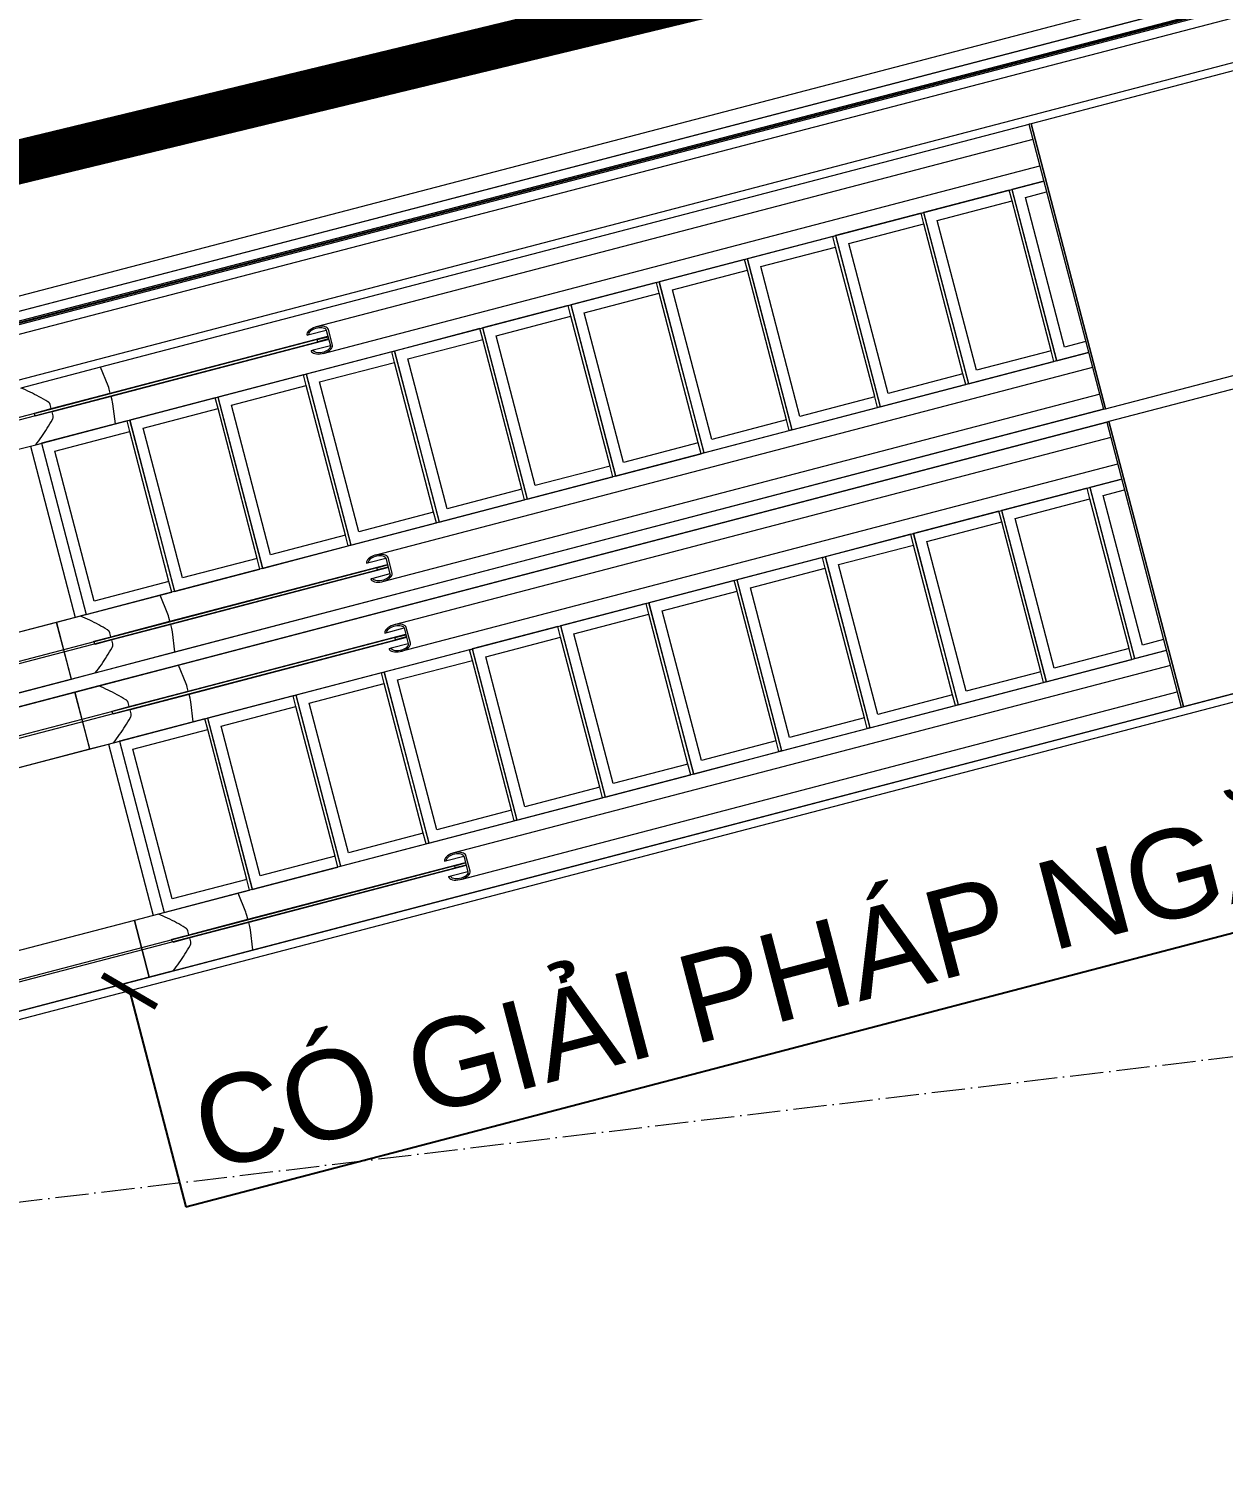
# Model space of a CAD drawing. Header units: millimetres. Extents: x -55734 to 116976, y -16290 to 119094.
# Drawn here: x 51268 to 56672, y 27282 to 33742 of the extents above; entities that cross this region are included whole.
import ezdxf
from ezdxf.xclip import XClip

# ---------------------------------------------------------------- set-up
doc = ezdxf.new("R2010")
doc.units = ezdxf.units.MM
doc.header["$XCLIPFRAME"] = 0
doc.linetypes.add('Grid Line', pattern=[4.2, 3, -0.6, 0, -0.6])
doc.linetypes.add('HIDDEN2', pattern=[4.7624999999999975, 3.174999999999999, -1.587499999999999])
doc.layers.add('CGXD', color=5, linetype='HIDDEN2')
for name, color, linetype, lineweight in [('CHU', 181, 'Continuous', 5), ('CUA', 31, 'Continuous', 9), ('NET THAY 2', 55, 'Continuous', 5), ('NET-THAY', 2, 'Continuous', 9), ('THIET-BI-1', 26, 'Continuous', 5), ('TRUC', 225, 'Continuous', 5)]:
    doc.layers.add(name, color=color, linetype=linetype, lineweight=lineweight)
doc.styles.add('Arial_3', font='arial_1.ttf', dxfattribs={"height": 400})
doc.styles.add('TA1', font='arial_1.ttf')
doc.dimstyles.new('D_200_KTx2', dxfattribs={"dimtxt": 400, "dimasz": 300, "dimexe": 300, "dimexo": 300, "dimgap": 160, "dimtad": 1, "dimdec": 0, "dimzin": 9, "dimtxsty": 'TA1', "dimblk": 'ARCHTICK', "dimcen": 1, "dimdle": 300, "dimclrd": 256, "dimclre": 256, "dimclrt": 7, "dimadec": 0, "dimazin": 0, "dimtfac": 1, "dimtdec": 0, "dimtix": 1, "dimtmove": 1, "dimatfit": 3, "dimldrblk": 'ARCHTICK', "dimfxl": 1, "dimtolj": 1, "dimtzin": 0, "dimlwd": -1, "dimlwe": -1, "dimarcsym": 0})

# ---------------------------------------------------------------- blocks, each defined once
blk = doc.blocks.new('escalator')
for p, q in [((3035.558290887158, -38.25937987436191), (2663.236503334483, -38.25937987436191)), ((3047.648392291623, -129.3358717060037), (3035.558291015215, -38.25938073004363)), ((7375.440677164006, -38.25937987437646), (3035.558292582864, -38.25937987436191)), ((7385.440677164122, -37.99999999970896), (7375.440677164122, -37.99999999970896)), ((7375.440677164122, -37.99999999970896), (7375.440677164006, -1369.999999999665)), ((8493.186639318941, -37.99999999965075), (7385.440677164122, -37.99999999969441)), ((7385.440677164122, -37.99999999969441), (7385.440677164122, -1369.999999999709)), ((7385.440677164006, -1369.99999999968), (7385.440677164122, -37.99999999970896)), ((7375.44067716389, -108.9952498731), (4025.707988854265, -108.9952498730709)), ((2693.524454334984, -165.7593798744492), (1254.300000000396, -165.7593798744347)), ((1254.300000000396, -175.7593798744492), (4015.018867791747, -175.7593798744492)), ((2693.524454334984, -170.7593798743619), (2693.524454334867, -163.2593798743619)), ((2693.524454334867, -163.2593798743619), (2772.941438332782, -163.2593798743619)), ((2693.524454334867, -178.2593798743619), (2693.524454334984, -170.7593798743619)), ((2772.941438332782, -178.2593798743619), (2693.524454334867, -178.2593798743619)), ((4015.018867791747, -165.7593798744347), (2697.003590046195, -165.7593798744347)), ((2772.941438332782, -163.2593798743619), (2772.941438332782, -144.5991970968898)), ((2772.941438332899, -163.2593798743619), (3048.643910886487, -163.2593798743619)), ((2772.941438332782, -196.6075386005832), (2772.941438332782, -178.2593798743619)), ((3048.643910886487, -178.2593798743619), (2772.941438332899, -178.2593798743619)), ((3048.393962048925, -136.9016797124641), (3047.648393229581, -129.3358787715697)), ((3048.64391097927, -144.5991946147406), (3048.393962386413, -136.9016848872852)), ((3048.64391097927, -163.2593798743619), (3048.64391097927, -144.5991970968898)), ((3048.64391097927, -196.6075361448165), (3048.64391097927, -178.2593798743619)), ((3048.643921202864, -163.2593798743619), (4065.640657617245, -163.2593798743619)), ((4065.640657619922, -178.2593798743619), (3048.643921202864, -178.2593798743619)), ((3975.775331651908, -133.9615784742491), (3985.77534320741, -133.9615784742491)), ((3985.77534320741, -133.9615784742491), (3975.775331652025, -133.9615784742491)), ((3985.77534320741, -133.9615784742491), (4065.640657612006, -133.9615784742491)), ((4015.018867791747, -175.7593798744492), (4015.018867791747, -165.7593798744347)), ((4015.018867791747, -165.7593798744492), (4065.640657617711, -165.7593798744492)), ((4065.640657619457, -175.7593798744638), (4015.018867791747, -175.7593798744492)), ((4065.640657612006, -133.9615784742491), (4065.643852534355, -207.549580138817)), ((4075.640646056621, -207.5571812744747), (4075.640646056621, -133.9615784742637)), ((3035.558291015215, -303.2593790186802), (3047.608384098741, -212.4842756520084)), ((3047.608384439605, -212.4842730845703), (3048.383917203057, -204.6144057259226)), ((3048.383917220752, -204.6144054548204), (3048.64391097927, -196.6075386005832)), ((3985.775389351416, -207.5192267844395), (3975.775389351416, -207.5192267844395)), ((3975.775389351416, -207.5192267844395), (3985.775389351416, -207.5192267844395)), ((4065.647947585792, -207.5192267844395), (3985.775389351416, -207.5192267844395)), ((4025.708127755905, -232.4855553855887), (7375.44067716389, -232.4855553855887)), ((2551.032667750842, -303.2593798743619), (2663.236503334483, -303.2593798743619)), ((2639.17035649973, -303.2593798743619), (2639.170356499613, -1103.759379874362)), ((2663.236503334483, -303.2593798743619), (3035.558290887158, -303.2593798743619)), ((3090.000000000466, -303.7593798743765), (2690.000000000466, -303.7593798743765)), ((2690.000000000466, -303.7593798743765), (2690.000000000466, -1103.759379874376)), ((3035.558292582864, -303.2593798743619), (7375.440677164006, -303.2593798743619)), ((3090.000000000466, -353.7593798743619), (3090.000000000466, -303.7593798743765)), ((3090.000000000466, -303.7593798743765), (3102.262198253069, -303.7593798743765)), ((3502.393049421604, -303.7593798743765), (3102.393049421604, -303.7593798743619)), ((3102.393049421604, -303.7593798743619), (3102.393049421604, -1103.759379874362)), ((3103.799280867563, -1103.759379874362), (3103.799280867563, -303.7593798743619)), ((3502.393049421604, -353.7593798743765), (3502.393049421604, -303.7593798743765)), ((3502.393049421604, -303.7593798743765), (3514.655247674324, -303.7593798743765)), ((3914.786098842858, -303.7593798743765), (3514.786098842858, -303.7593798743765)), ((3514.786098842858, -303.7593798743765), (3514.786098842858, -1103.759379874376)), ((3516.192330288817, -1103.759379874362), (3516.192330288817, -303.7593798743619)), ((3914.786098842858, -353.7593798743765), (3914.786098842858, -303.7593798743765)), ((3914.786098842858, -303.7593798743765), (3927.048297095578, -303.7593798743765)), ((4327.179148264113, -303.7593798743765), (3927.179148264113, -303.7593798743619)), ((3927.179148264113, -303.7593798743619), (3927.179148263996, -1103.759379874362)), ((3928.585379710072, -1103.759379874362), (3928.585379710072, -303.7593798743619)), ((4327.179148264113, -353.7593798743765), (4327.179148264113, -303.7593798743765)), ((4327.179148264113, -303.7593798743765), (4339.441346516716, -303.7593798743765)), ((4739.572197685251, -303.7593798743765), (4339.572197685251, -303.7593798743765)), ((4339.572197685251, -303.7593798743765), (4339.572197685251, -1103.759379874376)), ((4340.97842913121, -1103.759379874376), (4340.97842913121, -303.7593798743619)), ((4739.572197685251, -353.7593798743765), (4739.572197685251, -303.7593798743765)), ((4739.572197685251, -303.7593798743765), (4751.834395937971, -303.7593798743765)), ((5151.965247106506, -303.7593798743765), (4751.965247106506, -303.7593798743765)), ((4751.965247106506, -303.7593798743765), (4751.965247106506, -1103.759379874376)), ((4753.371478552464, -1103.759379874362), (4753.371478552464, -303.7593798743619)), ((5151.965247106506, -353.7593798743765), (5151.965247106506, -303.7593798743765)), ((5151.965247106506, -303.7593798743765), (5164.227445359109, -303.7593798743765)), ((5564.35829652776, -303.7593798743765), (5164.35829652776, -303.7593798743765)), ((5164.35829652776, -303.7593798743765), (5164.358296527644, -1103.759379874376)), ((5165.764527973719, -1103.759379874362), (5165.764527973719, -303.7593798743619)), ((5564.35829652776, -353.7593798743765), (5564.35829652776, -303.7593798743765)), ((5564.35829652776, -303.7593798743765), (5576.620494780364, -303.7593798743765)), ((5976.751345948898, -303.7593798743765), (5576.751345948898, -303.7593798743765)), ((5576.751345948898, -303.7593798743765), (5576.751345948898, -1103.759379874376)), ((5578.157577394857, -1103.759379874376), (5578.157577394973, -303.7593798743765)), ((5976.751345948898, -353.7593798743765), (5976.751345948898, -303.7593798743765)), ((5976.751345948898, -303.7593798743765), (5989.013544201618, -303.7593798743765)), ((6389.144395370153, -303.7593798743765), (5989.144395370153, -303.7593798743765)), ((5989.144395370153, -303.7593798743765), (5989.144395370153, -1103.759379874376)), ((5990.550626816112, -1103.759379874376), (5990.550626816112, -303.7593798743765)), ((6389.144395370153, -353.7593798743765), (6389.144395370153, -303.7593798743765)), ((6389.144395370153, -303.7593798743765), (6401.406593622873, -303.7593798743765)), ((6801.537444791291, -303.7593798743765), (6401.537444791407, -303.7593798743765)), ((6401.537444791407, -303.7593798743765), (6401.537444791291, -1103.759379874376)), ((6402.943676237366, -1103.759379874376), (6402.943676237366, -303.7593798743765)), ((6801.537444791407, -353.7593798743765), (6801.537444791291, -303.7593798743765)), ((6801.537444791291, -303.7593798743765), (6813.799643044011, -303.7593798743765)), ((7213.930494212545, -303.7593798743765), (6813.930494212545, -303.7593798743765)), ((6813.930494212545, -303.7593798743765), (6813.930494212545, -1103.759379874376)), ((6815.336725658504, -1103.759379874376), (6815.336725658621, -303.7593798743765)), ((7213.930494212545, -353.7593798743765), (7213.930494212545, -303.7593798743765)), ((7213.930494212545, -303.7593798743765), (7226.192692465265, -303.7593798743765)), ((7375.440677164006, -303.7593798743765), (7226.3235436338, -303.7593798743765)), ((7226.3235436338, -303.7593798743765), (7226.3235436338, -1103.759379874376)), ((7227.729775079759, -1103.759379874376), (7227.729775079759, -303.7593798743765)), ((2740.118558112648, -1053.759379874376), (2740.118558112648, -353.7593798743765)), ((2740.118558112648, -353.7593798743765), (3090.000000000466, -353.7593798743619)), ((3090.000000000466, -1053.759379874362), (3090.000000000466, -353.7593798743619)), ((3152.511607533786, -1053.759379874376), (3152.511607533903, -353.7593798743765)), ((3152.511607533903, -353.7593798743765), (3502.393049421604, -353.7593798743765)), ((3502.393049421604, -1053.759379874362), (3502.393049421604, -353.7593798743765)), ((3564.904656955041, -1053.759379874376), (3564.904656955041, -353.7593798743619)), ((3564.904656955041, -353.7593798743619), (3914.786098842858, -353.7593798743765)), ((3914.786098842858, -1053.759379874376), (3914.786098842858, -353.7593798743619)), ((3977.297706376296, -1053.759379874376), (3977.297706376296, -353.7593798743619)), ((3977.297706376296, -353.7593798743619), (4327.179148264113, -353.7593798743765)), ((4327.179148263996, -1053.759379874362), (4327.179148264113, -353.7593798743765)), ((4389.690755797434, -1053.759379874376), (4389.690755797434, -353.7593798743765)), ((4389.690755797434, -353.7593798743765), (4739.572197685251, -353.7593798743765)), ((4739.572197685251, -1053.759379874362), (4739.572197685251, -353.7593798743765)), ((4802.083805218688, -1053.759379874376), (4802.083805218688, -353.7593798743765)), ((4802.083805218688, -353.7593798743765), (5151.965247106506, -353.7593798743765)), ((5151.965247106506, -1053.759379874376), (5151.965247106506, -353.7593798743765)), ((5214.476854639943, -1053.759379874376), (5214.476854639943, -353.7593798743765)), ((5214.476854639943, -353.7593798743765), (5564.35829652776, -353.7593798743765)), ((5564.35829652776, -1053.759379874376), (5564.35829652776, -353.7593798743619)), ((5626.869904061081, -1053.759379874376), (5626.869904061081, -353.7593798743765)), ((5626.869904061081, -353.7593798743765), (5976.751345948898, -353.7593798743765)), ((5976.751345948898, -1053.759379874376), (5976.751345948898, -353.7593798743765)), ((6039.262953482335, -1053.759379874376), (6039.262953482335, -353.7593798743765)), ((6039.262953482335, -353.7593798743765), (6389.144395370153, -353.7593798743765)), ((6389.144395370153, -1052.624469029528), (6389.144395370153, -353.7593798743765)), ((6451.65600290359, -1053.759379874376), (6451.65600290359, -353.7593798743765)), ((6451.65600290359, -353.7593798743765), (6801.537444791407, -353.7593798743765)), ((6801.537444791291, -1053.759379874376), (6801.537444791407, -353.7593798743765)), ((6864.049052324728, -1053.759379874376), (6864.049052324728, -353.7593798743765)), ((6864.049052324728, -353.7593798743765), (7213.930494212545, -353.7593798743765)), ((7213.930494212545, -1053.759379874376), (7213.930494212545, -353.7593798743765)), ((7276.442101745983, -1053.759379874376), (7276.442101745983, -353.7593798743765)), ((7276.442101745983, -353.7593798743765), (7375.440677164006, -353.7593798743765)), ((3090.000000000466, -1053.759379874376), (2740.118558112648, -1053.759379874376)), ((3090.000000000466, -1103.759379874376), (3090.000000000466, -1053.759379874376)), ((3502.393049421604, -1053.759379874376), (3152.511607533786, -1053.759379874376)), ((3502.393049421604, -1103.759379874376), (3502.393049421604, -1053.759379874376)), ((3914.786098842858, -1053.759379874362), (3564.904656955041, -1053.759379874376)), ((3914.786098842858, -1103.759379874376), (3914.786098842858, -1053.759379874362)), ((4327.179148263996, -1053.759379874376), (3977.297706376296, -1053.759379874376)), ((4327.179148264113, -1103.759379874376), (4327.179148263996, -1053.759379874376)), ((4739.572197685251, -1053.759379874376), (4389.690755797434, -1053.759379874376)), ((4739.572197685251, -1103.759379874376), (4739.572197685251, -1053.759379874376)), ((5151.965247106506, -1053.759379874376), (4802.083805218688, -1053.759379874376)), ((5151.965247106506, -1103.759379874376), (5151.965247106506, -1053.759379874376)), ((5564.35829652776, -1053.759379874376), (5214.476854639943, -1053.759379874376)), ((5564.358296527644, -1103.759379874376), (5564.35829652776, -1053.759379874376)), ((5976.751345948898, -1053.759379874376), (5626.869904061081, -1053.759379874376)), ((5976.751345948898, -1103.759379874376), (5976.751345948898, -1053.759379874376)), ((6389.144395370153, -1053.759379874376), (6039.262953482335, -1053.759379874376)), ((6389.144395370153, -1103.759379874376), (6389.144395370153, -1053.759379874376)), ((6801.537444791291, -1053.759379874376), (6451.65600290359, -1053.759379874376)), ((6801.537444791291, -1103.759379874376), (6801.537444791291, -1053.759379874376)), ((7213.930494212545, -1053.759379874376), (6864.049052324728, -1053.759379874376)), ((7213.930494212545, -1103.759379874376), (7213.930494212545, -1053.759379874376)), ((7375.440677164006, -1053.759379874376), (7276.442101745983, -1053.759379874376)), ((2639.170356499613, -1103.759379874362), (1222.000000005588, -1103.759379874362)), ((2551.499608555227, -1104.259379874391), (1254.300000000396, -1104.259379874391)), ((2551.032667750842, -1104.259379874376), (2551.032667750842, -1369.259379874376)), ((2663.236503334483, -1104.259379874376), (2551.032667750842, -1104.259379874376)), ((2551.499608555227, -1369.259379874376), (2551.499608555227, -1104.259379874391)), ((2690.000000000466, -1103.759379874376), (2639.170356499613, -1103.759379874376)), ((3035.558290887158, -1104.259379874376), (2663.236503334483, -1104.259379874376)), ((2690.000000000466, -1103.759379874376), (3090.000000000466, -1103.759379874376)), ((7375.440677164006, -1104.259379874391), (3035.558292582864, -1104.259379874376)), ((3047.608383505139, -1195.034479625247), (3035.558291015215, -1104.259380730058)), ((3102.262198253069, -1103.759379874376), (3090.000000000466, -1103.759379874376)), ((3102.393049421604, -1103.759379874362), (3502.393049421604, -1103.759379874376)), ((3514.655247674324, -1103.759379874376), (3502.393049421604, -1103.759379874376)), ((3514.786098842858, -1103.759379874376), (3914.786098842858, -1103.759379874376)), ((3927.048297095578, -1103.759379874376), (3914.786098842858, -1103.759379874376)), ((3927.179148263996, -1103.759379874362), (4327.179148264113, -1103.759379874376)), ((4339.441346516716, -1103.759379874376), (4327.179148264113, -1103.759379874376)), ((4339.572197685251, -1103.759379874376), (4739.572197685251, -1103.759379874376)), ((4751.834395937971, -1103.759379874376), (4739.572197685251, -1103.759379874376)), ((4751.965247106506, -1103.759379874376), (5151.965247106506, -1103.759379874376)), ((5164.227445359109, -1103.759379874376), (5151.965247106506, -1103.759379874376)), ((5164.358296527644, -1103.759379874376), (5564.358296527644, -1103.759379874376)), ((5576.620494780364, -1103.759379874376), (5564.358296527644, -1103.759379874376)), ((5576.751345948898, -1103.759379874376), (5976.751345948898, -1103.759379874376)), ((5989.013544201618, -1103.759379874376), (5976.751345948898, -1103.759379874376)), ((5989.144395370153, -1103.759379874376), (6389.144395370153, -1103.759379874376)), ((6401.406593622756, -1103.759379874376), (6389.144395370153, -1103.759379874376)), ((6401.537444791291, -1103.759379874376), (6801.537444791291, -1103.759379874376)), ((6813.799643044011, -1103.759379874376), (6801.537444791291, -1103.759379874376)), ((6813.930494212545, -1103.759379874376), (7213.930494212545, -1103.759379874376)), ((7226.192692465265, -1103.759379874376), (7213.930494212545, -1103.759379874376)), ((7226.3235436338, -1103.759379874376), (7375.440677164006, -1103.759379874376)), ((2772.941438332782, -1229.259379874376), (2772.941438332782, -1210.911221148155)), ((3048.383916883613, -1202.904349123826), (3047.608384439605, -1195.034486664168)), ((3048.643910979154, -1210.911218666006), (3048.383917220752, -1202.904354293918)), ((3048.64391097927, -1229.259379874376), (3048.643910979154, -1210.911221148155)), ((3975.775389351416, -1199.999532964299), (3985.775389351416, -1199.999532964299)), ((3985.775389351416, -1199.999532964299), (3975.775389351416, -1199.999532964299)), ((3985.775389351416, -1199.999532964299), (4065.636561552761, -1199.999532964299)), ((7375.44067716389, -1175.03320436315), (4025.708127755905, -1175.033204363135)), ((4065.643852534355, -1199.969179609936), (4065.640657612006, -1273.557181274489)), ((4075.640646056621, -1273.557181274489), (4075.640646056621, -1199.961578474278)), ((2693.524454334984, -1231.759379874289), (1254.300000000396, -1231.759379874275)), ((1254.300000000396, -1241.759379874289), (4015.01886779163, -1241.759379874304)), ((2693.524454334867, -1236.759379874376), (2693.524454334867, -1229.259379874376)), ((2693.524454334867, -1229.259379874376), (2772.941438332782, -1229.259379874376)), ((2693.524454334867, -1244.259379874376), (2693.524454334867, -1236.759379874376)), ((2772.941438332782, -1244.259379874376), (2693.524454334867, -1244.259379874376)), ((4015.01886779163, -1231.759379874289), (2693.524824858527, -1231.759379874289)), ((2772.941438332782, -1229.259379874376), (3048.643910886487, -1229.259379874376)), ((2772.941438332782, -1262.919562651849), (2772.941438332782, -1244.259379874376)), ((3048.643910886487, -1244.259379874376), (2772.941438332782, -1244.259379874376)), ((3035.558291015215, -1369.259379018709), (3047.648392887437, -1278.182883554313)), ((3047.648393229581, -1278.182880977169), (3048.393962368718, -1270.617075132803)), ((3048.393962386413, -1270.617074861453), (3048.64391097927, -1262.919562651849)), ((3048.64391097927, -1262.919560196082), (3048.643910979154, -1244.259379874376)), ((3048.643921202864, -1229.259379874376), (4065.64258086076, -1229.259379874376)), ((4065.641929615522, -1244.259379874376), (3048.643921202864, -1244.259379874376)), ((3985.77534320741, -1273.557181274489), (3975.775331651908, -1273.557181274489)), ((3975.775331652025, -1273.557181274489), (3985.77534320741, -1273.557181274489)), ((4065.640657612006, -1273.557181274489), (3985.77534320741, -1273.557181274489)), ((4015.01886779163, -1241.759379874304), (4015.01886779163, -1231.759379874289)), ((4015.018867791747, -1231.759379874289), (4065.642472319887, -1231.759379874289)), ((4065.642038156511, -1241.759379874304), (4015.01886779163, -1241.759379874304)), ((4025.707988854265, -1298.523509875638), (7374.287555755232, -1298.523509875668)), ((2690.000000000466, -1369.759379874376), (1222.000000005588, -1369.759379874376)), ((1254.300000000396, -1369.259379874362), (2551.499608555227, -1369.259379874376)), ((2551.032667750842, -1369.259379874376), (2663.236503334483, -1369.259379874391)), ((2663.236503334483, -1369.259379874376), (3035.558290887158, -1369.259379874376)), ((7375.440677164006, -1369.759379874376), (2690.000000000466, -1369.759379874376)), ((3035.558292582864, -1369.259379874376), (7375.440677164006, -1369.259379874391)), ((7375.440677164006, -1369.999999999665), (7385.440677164006, -1369.99999999968)), ((7385.440677164122, -1369.999999999709), (8493.186639318941, -1369.99999999968)), ((1222.000000005588, -1430.240620125536), (2690.000000000466, -1430.240620125536)), ((2551.499608555227, -1430.740620125551), (1254.300000000396, -1430.740620125551)), ((2551.032667750958, -1430.740620125536), (2551.032667750842, -1695.740620125536)), ((2663.236503334483, -1430.740620125536), (2551.032667750958, -1430.740620125536)), ((2551.499608555227, -1695.740620125536), (2551.499608555227, -1430.740620125551)), ((3035.558290887158, -1430.740620125536), (2663.236503334483, -1430.740620125536)), ((2690.000000000466, -1430.240620125536), (7375.440677164472, -1430.240620125551)), ((3047.648392291623, -1521.817111957207), (3035.558291015215, -1430.740620981218)), ((7375.440677164472, -1430.740620125536), (3035.558292582864, -1430.740620125536)), ((7385.440677164472, -1430.000000000218), (7375.440677164472, -1430.000000000262)), ((7375.440677164472, -1430.000000000262), (7375.440677164472, -2762.000000000247)), ((8493.186639319407, -1430.000000000262), (7385.440677164472, -1430.000000000218)), ((7385.440677164472, -1430.000000000218), (7385.440677164588, -2762.000000000262)), ((7385.440677164588, -2762.000000000276), (7385.440677164472, -1430.000000000218)), ((2772.941438332782, -1555.740620125551), (2772.941438332782, -1537.080437348079)), ((3048.393962048925, -1529.382919963638), (3047.648393229581, -1521.817119022759)), ((3048.643910979154, -1537.080434865929), (3048.393962386413, -1529.382925138474)), ((3048.643910979154, -1555.740620125536), (3048.64391097927, -1537.080437348079)), ((3975.775331651908, -1526.442818725438), (3985.77534320741, -1526.442818725438)), ((3985.77534320741, -1526.442818725438), (3975.775331652025, -1526.442818725438)), ((3985.77534320741, -1526.442818725438), (4065.640657612123, -1526.442818725438)), ((7375.440677164355, -1501.47649012426), (4025.707988854265, -1501.47649012426)), ((4065.640657612123, -1526.442818725438), (4065.643852534355, -1600.030820389991)), ((4075.640646056621, -1600.038421525649), (4075.640646056621, -1526.442818725438)), ((2693.524454334984, -1558.240620125624), (1254.300000000396, -1558.240620125624)), ((1254.300000000396, -1568.240620125638), (4015.018867791747, -1568.240620125638)), ((2693.524454334984, -1563.240620125536), (2693.524454334984, -1555.740620125536)), ((2693.524454334984, -1555.740620125536), (2772.941438332782, -1555.740620125551)), ((2693.524454334984, -1570.740620125536), (2693.524454334984, -1563.240620125536)), ((2772.941438332782, -1570.740620125536), (2693.524454334984, -1570.740620125536)), ((4015.01886779163, -1558.240620125624), (2693.524824858876, -1558.240620125624)), ((2772.941438332782, -1555.740620125536), (3048.643910886487, -1555.740620125536)), ((2772.941438332899, -1589.088778851772), (2772.941438332782, -1570.740620125536)), ((3048.643910886487, -1570.740620125536), (2772.941438332899, -1570.740620125536)), ((3035.558291015215, -1695.740619269869), (3047.608384098741, -1604.965515903183)), ((3047.608384439605, -1604.965513335745), (3048.383917203173, -1597.095645977111)), ((3048.383917220752, -1597.095645706009), (3048.64391097927, -1589.088778851772)), ((3048.64391097927, -1589.088776396005), (3048.64391097927, -1570.740620125536)), ((3048.643921202864, -1555.740620125536), (4065.640657617245, -1555.740620125536)), ((4065.640657619806, -1570.740620125536), (3048.643921202864, -1570.740620125536)), ((3985.775389351416, -1600.000467035614), (3975.775389351416, -1600.000467035614)), ((3975.775389351416, -1600.000467035614), (3985.775389351416, -1600.000467035614)), ((4065.647947585792, -1600.000467035614), (3985.775389351416, -1600.000467035614)), ((4015.018867791747, -1568.240620125638), (4015.01886779163, -1558.240620125624)), ((4015.01886779163, -1558.240620125624), (4065.640657617711, -1558.240620125624)), ((4065.640657619457, -1568.240620125638), (4015.018867791747, -1568.240620125638)), ((4025.708127755905, -1624.966795636763), (7375.440677164355, -1624.966795636778)), ((1222.000000005588, -1696.240620125551), (2639.17035649973, -1696.240620125551)), ((1254.300000000396, -1695.740620125522), (2551.499608555227, -1695.740620125536)), ((2551.032667750842, -1695.740620125536), (2663.236503334483, -1695.740620125536)), ((2639.17035649973, -1696.240620125551), (2690.000000000466, -1696.240620125551)), ((2639.17035649973, -1696.240620125551), (2639.17035649973, -2496.740620125551)), ((2663.236503334483, -1695.740620125536), (3035.558290887158, -1695.740620125536)), ((3090.000000000466, -1696.240620125551), (2690.000000000466, -1696.240620125551)), ((2690.000000000466, -1696.240620125551), (2690.000000000466, -2496.240620125551)), ((3035.558292582864, -1695.740620125536), (7375.440677164472, -1695.740620125536)), ((3090.000000000466, -1746.240620125551), (3090.000000000466, -1696.240620125551)), ((3090.000000000466, -1696.240620125551), (3102.262198253069, -1696.240620125551)), ((3502.393049421604, -1696.240620125551), (3102.393049421604, -1696.240620125551)), ((3102.393049421604, -1696.240620125551), (3102.393049421604, -2496.240620125551)), ((3103.799280867679, -2496.240620125551), (3103.799280867563, -1696.240620125551)), ((3502.393049421604, -1746.240620125551), (3502.393049421604, -1696.240620125551)), ((3502.393049421604, -1696.240620125551), (3514.655247674324, -1696.240620125551)), ((3914.786098842858, -1696.240620125551), (3514.786098842858, -1696.240620125551)), ((3514.786098842858, -1696.240620125551), (3514.786098842858, -2496.240620125551)), ((3516.192330288817, -2496.240620125536), (3516.192330288817, -1696.240620125536)), ((3914.786098842858, -1746.240620125551), (3914.786098842858, -1696.240620125551)), ((3914.786098842858, -1696.240620125551), (3927.048297095578, -1696.240620125551)), ((4327.179148263996, -1696.240620125551), (3927.179148264113, -1696.240620125551)), ((3927.179148264113, -1696.240620125551), (3927.179148264113, -2496.240620125551)), ((3928.585379710072, -2496.240620125551), (3928.585379710072, -1696.240620125551)), ((4327.179148264113, -1746.240620125551), (4327.179148263996, -1696.240620125551)), ((4327.179148263996, -1696.240620125551), (4339.441346516716, -1696.240620125551)), ((4739.572197685251, -1696.240620125551), (4339.572197685251, -1696.240620125551)), ((4339.572197685251, -1696.240620125551), (4339.572197685251, -2496.240620125551)), ((4340.97842913121, -2496.240620125551), (4340.97842913121, -1696.240620125536)), ((4739.572197685251, -1746.240620125551), (4739.572197685251, -1696.240620125551)), ((4739.572197685251, -1696.240620125551), (4751.834395937971, -1696.240620125551)), ((5151.965247106506, -1696.240620125551), (4751.965247106506, -1696.240620125551)), ((4751.965247106506, -1696.240620125551), (4751.965247106506, -2496.240620125551)), ((4753.371478552464, -2496.240620125551), (4753.371478552464, -1696.240620125536)), ((5151.965247106506, -1746.240620125551), (5151.965247106506, -1696.240620125551)), ((5151.965247106506, -1696.240620125551), (5164.227445359109, -1696.240620125551)), ((5564.35829652776, -1696.240620125551), (5164.35829652776, -1696.240620125551)), ((5164.35829652776, -1696.240620125551), (5164.35829652776, -2496.240620125551)), ((5165.764527973719, -2496.240620125551), (5165.764527973719, -1696.240620125536)), ((5564.35829652776, -1746.240620125551), (5564.35829652776, -1696.240620125551)), ((5564.35829652776, -1696.240620125551), (5576.620494780364, -1696.240620125551)), ((5976.751345948898, -1696.240620125551), (5576.751345948898, -1696.240620125551)), ((5576.751345948898, -1696.240620125551), (5576.751345948898, -2496.240620125551)), ((5578.157577394857, -2496.240620125551), (5578.157577394857, -1696.240620125536)), ((5976.751345948898, -1746.240620125551), (5976.751345948898, -1696.240620125551)), ((5976.751345948898, -1696.240620125551), (5989.013544201618, -1696.240620125551)), ((6389.144395370153, -1696.240620125551), (5989.144395370153, -1696.240620125551)), ((5989.144395370153, -1696.240620125551), (5989.144395370153, -2496.240620125551)), ((5990.550626816112, -2496.240620125551), (5990.550626816112, -1696.240620125536)), ((6389.144395370153, -1746.240620125551), (6389.144395370153, -1696.240620125551)), ((6389.144395370153, -1696.240620125551), (6401.406593622873, -1696.240620125551)), ((6801.537444791291, -1696.240620125551), (6401.537444791291, -1696.240620125551)), ((6401.537444791291, -1696.240620125551), (6401.537444791291, -2496.240620125551)), ((6402.943676237366, -2496.240620125551), (6402.943676237366, -1696.240620125536)), ((6801.537444791291, -1746.240620125551), (6801.537444791291, -1696.240620125551)), ((6801.537444791291, -1696.240620125551), (6813.799643044011, -1696.240620125551)), ((7213.930494212545, -1696.240620125551), (6813.930494212545, -1696.240620125551)), ((6813.930494212545, -1696.240620125551), (6813.930494212545, -2496.240620125551)), ((6815.336725658504, -2496.240620125551), (6815.336725658504, -1696.240620125551)), ((7213.930494212545, -1746.240620125551), (7213.930494212545, -1696.240620125551)), ((7213.930494212545, -1696.240620125551), (7226.192692465265, -1696.240620125551)), ((7375.440677164472, -1696.240620125551), (7226.3235436338, -1696.240620125551)), ((7226.3235436338, -1696.240620125551), (7226.3235436338, -2496.240620125551)), ((7227.729775079759, -2496.240620125536), (7227.729775079759, -1696.240620125536)), ((2740.118558112648, -2446.240620125551), (2740.118558112648, -1746.240620125551)), ((2740.118558112648, -1746.240620125551), (3090.000000000466, -1746.240620125551)), ((3090.000000000466, -2446.240620125551), (3090.000000000466, -1746.240620125551)), ((3152.511607533786, -2446.240620125551), (3152.511607533786, -1746.240620125551)), ((3152.511607533786, -1746.240620125551), (3502.393049421604, -1746.240620125551)), ((3502.393049421604, -2446.240620125551), (3502.393049421604, -1746.240620125551)), ((3564.904656955041, -2446.240620125551), (3564.904656955041, -1746.240620125551)), ((3564.904656955041, -1746.240620125551), (3914.786098842858, -1746.240620125551)), ((3914.786098842858, -2446.240620125551), (3914.786098842858, -1746.240620125551)), ((3977.297706376296, -2446.240620125551), (3977.297706376296, -1746.240620125551)), ((3977.297706376296, -1746.240620125551), (4327.179148264113, -1746.240620125551)), ((4327.179148264113, -2446.240620125551), (4327.179148264113, -1746.240620125551)), ((4389.690755797434, -2446.240620125551), (4389.69075579755, -1746.240620125551)), ((4389.69075579755, -1746.240620125551), (4739.572197685251, -1746.240620125551)), ((4739.572197685251, -2446.240620125551), (4739.572197685251, -1746.240620125551)), ((4802.083805218688, -2446.240620125551), (4802.083805218688, -1746.240620125551)), ((4802.083805218688, -1746.240620125551), (5151.965247106506, -1746.240620125551)), ((5151.965247106506, -2446.240620125551), (5151.965247106506, -1746.240620125551)), ((5214.476854639943, -2446.240620125551), (5214.476854639943, -1746.240620125551)), ((5214.476854639943, -1746.240620125551), (5564.35829652776, -1746.240620125551)), ((5564.35829652776, -2446.240620125536), (5564.35829652776, -1747.612058930477)), ((5626.869904061081, -2446.240620125551), (5626.869904061081, -1746.240620125551)), ((5626.869904061081, -1746.240620125551), (5976.751345948898, -1746.240620125551)), ((5976.751345948898, -2446.240620125551), (5976.751345948898, -1746.240620125551)), ((6039.262953482335, -2446.240620125551), (6039.262953482335, -1746.240620125551)), ((6039.262953482335, -1746.240620125551), (6389.144395370153, -1746.240620125551)), ((6389.144395370153, -2446.240620125551), (6389.144395370153, -1746.240620125551)), ((6451.65600290359, -2446.240620125551), (6451.65600290359, -1746.240620125551)), ((6451.65600290359, -1746.240620125551), (6801.537444791291, -1746.240620125551)), ((6801.537444791291, -2446.240620125551), (6801.537444791291, -1746.240620125551)), ((6864.049052324728, -2446.240620125551), (6864.049052324728, -1746.240620125551)), ((6864.049052324728, -1746.240620125551), (7213.930494212545, -1746.240620125551)), ((7213.930494212545, -2446.240620125551), (7213.930494212545, -1746.240620125551)), ((7276.442101745983, -2446.240620125551), (7276.442101745983, -1746.240620125551)), ((7276.442101745983, -1746.240620125551), (7375.440677164472, -1746.240620125551)), ((3090.000000000466, -2446.240620125551), (2740.118558112648, -2446.240620125551)), ((3090.000000000466, -2496.240620125551), (3090.000000000466, -2446.240620125551)), ((3502.393049421604, -2446.240620125551), (3152.511607533786, -2446.240620125551)), ((3502.393049421604, -2496.240620125551), (3502.393049421604, -2446.240620125551)), ((3914.786098842858, -2446.240620125551), (3564.904656955041, -2446.240620125551)), ((3914.786098842858, -2496.240620125551), (3914.786098842858, -2446.240620125551)), ((4327.179148264113, -2446.240620125551), (3977.297706376296, -2446.240620125551)), ((4327.179148263996, -2496.240620125551), (4327.179148264113, -2446.240620125551)), ((4739.572197685251, -2446.240620125551), (4389.690755797434, -2446.240620125551)), ((4739.572197685251, -2496.240620125551), (4739.572197685251, -2446.240620125551)), ((5151.965247106506, -2446.240620125551), (4802.083805218688, -2446.240620125551)), ((5151.965247106506, -2496.240620125551), (5151.965247106506, -2446.240620125551)), ((5564.35829652776, -2446.240620125551), (5214.476854639943, -2446.240620125551)), ((5564.35829652776, -2496.240620125551), (5564.35829652776, -2446.240620125551)), ((5976.751345948898, -2446.240620125551), (5626.869904061081, -2446.240620125551)), ((5976.751345948898, -2496.240620125551), (5976.751345948898, -2446.240620125551)), ((6389.144395370153, -2446.240620125551), (6039.262953482335, -2446.240620125551)), ((6389.144395370153, -2496.240620125551), (6389.144395370153, -2446.240620125551)), ((6801.537444791291, -2446.240620125551), (6451.65600290359, -2446.240620125551)), ((6801.537444791291, -2496.240620125551), (6801.537444791291, -2446.240620125551)), ((7213.930494212545, -2446.240620125551), (6864.049052324728, -2446.240620125551)), ((7213.930494212545, -2496.240620125551), (7213.930494212545, -2446.240620125551)), ((7375.440677164472, -2446.240620125551), (7276.442101745983, -2446.240620125551)), ((2551.499608555227, -2496.740620125565), (1254.300000000396, -2496.740620125565)), ((2551.032667750842, -2496.740620125551), (2551.032667750842, -2761.740620125565)), ((2663.236503334483, -2496.740620125565), (2551.032667750842, -2496.740620125551)), ((2551.499608555227, -2761.740620125551), (2551.499608555227, -2496.740620125565)), ((3035.558290887158, -2496.740620125565), (2663.236503334483, -2496.740620125565)), ((2690.000000000466, -2496.240620125551), (3090.000000000466, -2496.240620125551)), ((7375.440677164472, -2496.740620125551), (3035.558292582864, -2496.740620125551)), ((3047.608383505139, -2587.515719876435), (3035.558291015215, -2496.740620981232)), ((3102.262198253069, -2496.240620125551), (3090.000000000466, -2496.240620125551)), ((3102.393049421604, -2496.240620125551), (3502.393049421604, -2496.240620125551)), ((3514.655247674324, -2496.240620125551), (3502.393049421604, -2496.240620125551)), ((3514.786098842858, -2496.240620125551), (3914.786098842858, -2496.240620125551)), ((3927.048297095578, -2496.240620125551), (3914.786098842858, -2496.240620125551)), ((3927.179148264113, -2496.240620125551), (4327.179148263996, -2496.240620125551)), ((4339.441346516716, -2496.240620125551), (4327.179148263996, -2496.240620125551)), ((4339.572197685251, -2496.240620125551), (4739.572197685251, -2496.240620125551)), ((4751.834395937971, -2496.240620125551), (4739.572197685251, -2496.240620125551)), ((4751.965247106506, -2496.240620125551), (5151.965247106506, -2496.240620125551)), ((5164.227445359225, -2496.240620125551), (5151.965247106506, -2496.240620125551)), ((5164.35829652776, -2496.240620125551), (5564.35829652776, -2496.240620125551)), ((5576.620494780364, -2496.240620125551), (5564.35829652776, -2496.240620125551)), ((5576.751345948898, -2496.240620125551), (5976.751345948898, -2496.240620125551)), ((5989.013544201618, -2496.240620125551), (5976.751345948898, -2496.240620125551)), ((5989.144395370153, -2496.240620125551), (6389.144395370153, -2496.240620125551)), ((6401.406593622756, -2496.240620125551), (6389.144395370153, -2496.240620125551)), ((6401.537444791291, -2496.240620125551), (6801.537444791291, -2496.240620125551)), ((6813.799643044011, -2496.240620125551), (6801.537444791291, -2496.240620125551)), ((6813.930494212545, -2496.240620125551), (7213.930494212545, -2496.240620125551)), ((7226.192692465265, -2496.240620125551), (7213.930494212545, -2496.240620125551)), ((7226.3235436338, -2496.240620125551), (7375.440677164472, -2496.240620125551)), ((7375.440677164355, -2567.514444614324), (4025.708127755905, -2567.514444614324)), ((2693.524454334984, -2624.240620125463), (1254.300000000396, -2624.240620125463)), ((1254.300000000396, -2634.240620125478), (4015.018867791747, -2634.240620125478)), ((2693.524454334984, -2629.240620125565), (2693.524454334984, -2621.740620125565)), ((2693.524454334984, -2621.740620125565), (2772.941438332899, -2621.740620125565)), ((2693.524454334984, -2636.740620125565), (2693.524454334984, -2629.240620125565)), ((2772.941438332782, -2636.740620125565), (2693.524454334984, -2636.740620125565)), ((4015.01886779163, -2624.240620125463), (2693.524824858527, -2624.240620125463)), ((2772.941438332899, -2621.740620125565), (2772.941438332899, -2603.392461399344)), ((2772.941438332899, -2621.740620125565), (3048.643910886487, -2621.740620125565)), ((2772.941438332782, -2655.400802903023), (2772.941438332782, -2636.740620125565)), ((3048.643910886487, -2636.740620125551), (2772.941438332899, -2636.740620125551)), ((3048.383916883613, -2595.385589374986), (3047.608384439605, -2587.515726915357)), ((3048.64391097927, -2603.39245891718), (3048.383917220752, -2595.385594545092)), ((3048.64391097927, -2621.740620125565), (3048.64391097927, -2603.392461399329)), ((3048.643910979154, -2655.400800447256), (3048.64391097927, -2636.740620125565)), ((3048.643921202864, -2621.740620125565), (4065.64258086076, -2621.740620125551)), ((4065.641929615638, -2636.740620125565), (3048.643921202864, -2636.740620125551)), ((3975.775389351416, -2592.480773215488), (3985.775389351416, -2592.480773215488)), ((3985.775389351416, -2592.480773215488), (3975.775389351416, -2592.480773215488)), ((3985.775389351416, -2592.480773215488), (4065.636561552761, -2592.480773215488)), ((4015.018867791747, -2634.240620125478), (4015.01886779163, -2624.240620125463)), ((4015.018867791747, -2624.240620125463), (4065.642472319887, -2624.240620125463)), ((4065.642038156511, -2634.240620125478), (4015.018867791747, -2634.240620125478)), ((4065.643852534355, -2592.45041986111), (4065.640657612123, -2666.038421525664)), ((4075.640646056621, -2666.038421525664), (4075.640646056621, -2592.442818725453)), ((3035.558291015215, -2761.740619269884), (3047.648392887437, -2670.664123805487)), ((3047.648393229581, -2670.664121228343), (3048.393962368718, -2663.098315383977)), ((3048.393962386413, -2663.098315112627), (3048.643910979154, -2655.400802903023)), ((3985.77534320741, -2666.038421525664), (3975.775331651908, -2666.038421525664)), ((3975.775331652025, -2666.038421525664), (3985.77534320741, -2666.038421525664)), ((4065.640657612123, -2666.038421525664), (3985.77534320741, -2666.038421525664)), ((4025.707988854265, -2691.004750126827), (7375.440677164355, -2691.004750126827)), ((2639.17035649973, -2762.240620125551), (50.57941274542827, -2762.240620125536)), ((1254.300000000396, -2761.740620125551), (2551.499608555227, -2761.740620125551)), ((2551.032667750842, -2761.740620125565), (2663.236503334483, -2761.740620125565)), ((2639.170356499613, -2761.740620125551), (2639.17035649973, -2762.240620125551)), ((2690.000000000466, -2762.240620125551), (2639.170356499613, -2762.240620125536)), ((2690.000000000466, -2762.240620125536), (2639.17035649973, -2762.240620125551)), ((2663.236503334483, -2761.740620125565), (3035.558290887158, -2761.740620125551)), ((2690.000000000466, -2761.740620125551), (2690.000000000466, -2762.240620125536)), ((11350.25403784588, -2762.240620125551), (2690.000000000466, -2762.240620125551)), ((3035.558292582864, -2761.740620125565), (7375.440677164472, -2761.740620125565)), ((7375.440677164472, -2762.000000000247), (7385.440677164588, -2762.000000000276)), ((7385.440677164588, -2762.000000000262), (8493.186639319523, -2762.000000000291))]:
    blk.add_line(p, q)
at = {"flags": 128}
for points in [[(4075.640646056621, -133.9615784742637), (4074.79044767993, -129.3740276321478), (4072.268805035856, -124.9427003317978), (4068.161589640193, -120.8185001096426), (4062.608667787397, -117.1418716578046), (4055.799137570895, -114.0380181485816), (4047.96488937526, -111.6126375905878), (4039.372709126561, -109.9483234097715), (4030.315193217946, -109.1017518294539), (4021.100784490583, -109.1017518294539), (4012.043268582085, -109.9483234097715), (4003.451088333386, -111.6126375905878), (3995.616840137751, -114.0380181485816), (3988.807309921249, -117.14187165779), (3983.254388068337, -120.8185001096281), (3979.14717267279, -124.9427003317978), (3976.625530028716, -129.3740276321332), (3975.775331651908, -133.9615784742491)], [(3985.77534320741, -133.9615784742491), (3986.455272580963, -130.2927752212272), (3988.471906522289, -126.748908662732), (3991.756570981117, -123.4506609240198), (3996.197410648922, -120.5103498760291), (4001.643198056961, -118.028104284982), (4007.908483446576, -116.0884540473489), (4014.779910038225, -114.7574516256427), (4022.023479640717, -114.0804227109329), (4029.392521178816, -114.0804227109329), (4036.636090781307, -114.7574516256427), (4043.507517372956, -116.0884540473635), (4049.772802762571, -118.028104284982), (4055.218590170611, -120.5103498760291), (4059.659429838415, -123.4506609240198), (4062.944094297243, -126.748908662732), (4064.96072823857, -130.2927752212272), (4065.640657612006, -133.9615784742491)], [(3975.775389351416, -207.5192267844395), (3976.62476743944, -212.1045830048533), (3979.14400505845, -216.5339410742599), (3983.247395364335, -220.6566100461205), (3988.795337141957, -224.332332826787), (3995.59908417007, -227.4360578543128), (4003.427166546462, -229.8621934707626), (4012.013265512418, -231.5282002501772), (4021.065273868619, -232.3773990678164), (4030.275233738241, -232.3808993775456), (4039.329813584685, -231.5385820955271), (4047.920968046295, -229.8791036515613), (4055.756417931407, -227.4589210702106), (4062.569593831431, -224.3603712495824), (4068.128705065115, -220.6888697821851), (4072.244625415769, -216.5693246168812), (4074.777327384218, -212.1418865724991), (4075.640646056621, -207.5571812744602)], [(4065.640657625045, -207.5495758893812), (4064.950237022014, -211.2161037938058), (4062.92475984164, -214.7568604324333), (4059.633134740405, -218.0513859027124), (4055.187345929444, -220.9875973202143), (4049.738643365214, -223.4656019848044), (4043.47239708202, -225.4010958250728), (4036.601790727931, -226.7282315029879), (4029.360568854026, -227.4018586027087), (4021.995084703667, -227.399059690797), (4014.755919040763, -226.7199299888598), (4007.88935515401, -225.3875741341471), (4001.62900006643, -223.4473201378278), (3996.187837001635, -220.965177282982), (3991.750979493256, -218.0255904261721), (3988.469373646309, -214.7285671031859), (3986.454662807053, -211.1862751777953), (3985.775389351416, -207.5192267844395)], [(4075.640646056621, -1199.961578474278), (4074.777327384218, -1195.376873176254), (4072.244625415769, -1190.949435131857), (4068.128705065115, -1186.829889966568), (4062.569593831431, -1183.158388499156), (4055.75641793129, -1180.059838678528), (4047.920968046295, -1177.639656097192), (4039.329813584685, -1175.980177653211), (4030.275233738241, -1175.137860371193), (4021.065273868619, -1175.141360680936), (4012.013265512418, -1175.990559498561), (4003.427166546462, -1177.656566277976), (3995.59908417007, -1180.082701894426), (3988.795337141957, -1183.186426921951), (3983.247395364335, -1186.862149702618), (3979.14400505845, -1190.984818674493), (3976.62476743944, -1195.414176743885), (3975.775389351416, -1199.999532964299)], [(3985.775389351416, -1199.999532964299), (3986.454662807053, -1196.332484570958), (3988.469373646192, -1192.790192645552), (3991.750979493256, -1189.493169322581), (3996.187837001635, -1186.553582465756), (4001.629000066314, -1184.071439610911), (4007.88935515401, -1182.131185614591), (4014.755919040646, -1180.798829759879), (4021.995084703667, -1180.119700057956), (4029.360568854026, -1180.11690114603), (4036.601790727931, -1180.790528245765), (4043.47239708202, -1182.117663923666), (4049.738643365214, -1184.053157763934), (4055.187345929444, -1186.531162428524), (4059.633134740405, -1189.467373846041), (4062.92475984164, -1192.76189931632), (4064.950237022014, -1196.302655954933), (4065.640657625045, -1199.969183859357)], [(3975.775331651908, -1273.557181274489), (3976.625530028599, -1278.144732116605), (3979.147172672674, -1282.576059416955), (3983.254388068337, -1286.70025963911), (3988.807309921249, -1290.376888090934), (3995.616840137751, -1293.480741600157), (4003.451088333386, -1295.906122158151), (4012.043268582085, -1297.570436338967), (4021.100784490583, -1298.417007919285), (4030.315193217946, -1298.417007919285), (4039.372709126561, -1297.570436338967), (4047.964889375144, -1295.906122158165), (4055.799137570779, -1293.480741600157), (4062.608667787281, -1290.376888090948), (4068.161589640193, -1286.70025963911), (4072.268805035856, -1282.576059416955), (4074.79044767993, -1278.144732116605), (4075.640646056621, -1273.557181274489)], [(4065.640657612006, -1273.557181274489), (4064.96072823857, -1277.225984527511), (4062.944094297243, -1280.769851086006), (4059.659429838415, -1284.068098824719), (4055.218590170611, -1287.008409872709), (4049.772802762571, -1289.490655463756), (4043.50751737284, -1291.430305701389), (4036.636090781307, -1292.761308123096), (4029.392521178816, -1293.438337037805), (4022.023479640717, -1293.438337037805), (4014.779910038225, -1292.76130812311), (4007.908483446576, -1291.430305701389), (4001.643198056961, -1289.490655463756), (3996.197410648922, -1287.008409872709), (3991.756570981117, -1284.068098824719), (3988.471906522289, -1280.769851086021), (3986.455272580963, -1277.225984527526), (3985.77534320741, -1273.557181274489)], [(4075.640646056621, -1526.442818725438), (4074.79044767993, -1521.855267883322), (4072.268805035856, -1517.423940582972), (4068.161589640193, -1513.299740360817), (4062.608667787397, -1509.623111908979), (4055.799137570895, -1506.519258399756), (4047.96488937526, -1504.093877841762), (4039.372709126561, -1502.42956366096), (4030.315193217946, -1501.582992080643), (4021.100784490583, -1501.582992080643), (4012.043268582085, -1502.42956366096), (4003.451088333386, -1504.093877841762), (3995.616840137751, -1506.519258399756), (3988.807309921249, -1509.623111908979), (3983.254388068337, -1513.299740360817), (3979.14717267279, -1517.423940582972), (3976.625530028716, -1521.855267883322), (3975.775331651908, -1526.442818725438)], [(3985.77534320741, -1526.442818725438), (3986.455272580963, -1522.774015472402), (3988.471906522289, -1519.230148913906), (3991.756570981117, -1515.931901175209), (3996.197410648922, -1512.991590127218), (4001.643198056961, -1510.509344536171), (4007.908483446576, -1508.569694298538), (4014.779910038225, -1507.238691876817), (4022.023479640717, -1506.561662962122), (4029.392521178816, -1506.561662962107), (4036.636090781307, -1507.238691876817), (4043.507517372956, -1508.569694298538), (4049.772802762571, -1510.509344536171), (4055.218590170611, -1512.991590127203), (4059.659429838415, -1515.931901175209), (4062.944094297243, -1519.230148913906), (4064.96072823857, -1522.774015472402), (4065.640657612123, -1526.442818725438)], [(3975.775389351416, -1600.000467035614), (3976.62476743944, -1604.585823256042), (3979.14400505845, -1609.015181325434), (3983.247395364335, -1613.137850297295), (3988.795337141957, -1616.813573077961), (3995.59908417007, -1619.917298105487), (4003.427166546462, -1622.343433721937), (4012.013265512418, -1624.009440501351), (4021.065273868619, -1624.858639318991), (4030.275233738241, -1624.86213962872), (4039.329813584685, -1624.019822346716), (4047.920968046412, -1622.360343902736), (4055.756417931407, -1619.940161321385), (4062.569593831431, -1616.841611500757), (4068.128705065115, -1613.170110033359), (4072.244625415769, -1609.050564868056), (4074.777327384218, -1604.623126823673), (4075.640646056621, -1600.038421525649)], [(4065.640657625045, -1600.03081614057), (4064.950237022014, -1603.69734404498), (4062.92475984164, -1607.238100683608), (4059.633134740405, -1610.532626153887), (4055.187345929444, -1613.468837571403), (4049.738643365214, -1615.946842235993), (4043.47239708202, -1617.882336076262), (4036.601790727815, -1619.209471754162), (4029.360568854026, -1619.883098853898), (4021.995084703667, -1619.880299941971), (4014.755919040646, -1619.201170240034), (4007.88935515401, -1617.868814385321), (4001.62900006643, -1615.928560389002), (3996.187837001635, -1613.446417534156), (3991.750979493256, -1610.506830677346), (3988.469373646192, -1607.20980735436), (3986.454662807169, -1603.66751542897), (3985.775389351416, -1600.000467035614)], [(4075.640646056621, -2592.442818725453), (4074.777327384218, -2587.858113427428), (4072.244625415769, -2583.430675383046), (4068.128705065115, -2579.311130217742), (4062.569593831431, -2575.639628750345), (4055.756417931407, -2572.541078929717), (4047.920968046295, -2570.120896348366), (4039.329813584685, -2568.461417904386), (4030.275233738241, -2567.619100622382), (4021.065273868619, -2567.622600932111), (4012.013265512418, -2568.47179974975), (4003.427166546462, -2570.137806529165), (3995.59908417007, -2572.5639421456), (3988.795337141957, -2575.667667173126), (3983.247395364335, -2579.343389953807), (3979.14400505845, -2583.466058925667), (3976.62476743944, -2587.895416995074), (3975.775389351416, -2592.480773215488)], [(3985.775389351416, -2592.480773215473), (3986.454662807169, -2588.813724822132), (3988.469373646309, -2585.271432896727), (3991.750979493372, -2581.974409573755), (3996.187837001635, -2579.034822716945), (4001.629000066314, -2576.552679862099), (4007.88935515401, -2574.61242586578), (4014.755919040763, -2573.280070011067), (4021.995084703667, -2572.60094030913), (4029.360568854026, -2572.598141397204), (4036.601790727931, -2573.271768496939), (4043.47239708202, -2574.59890417484), (4049.738643365214, -2576.534398015108), (4055.187345929444, -2579.012402679698), (4059.633134740405, -2581.948614097215), (4062.92475984164, -2585.243139567494), (4064.950237022014, -2588.783896206121), (4065.640657625045, -2592.450424110531)], [(3975.775331651908, -2666.038421525664), (3976.625530028716, -2670.625972367779), (3979.147172672674, -2675.057299668129), (3983.254388068337, -2679.181499890285), (3988.807309921249, -2682.858128342123), (3995.616840137751, -2685.961981851331), (4003.451088333386, -2688.387362409339), (4012.043268582085, -2690.051676590141), (4021.100784490583, -2690.898248170459), (4030.315193217946, -2690.898248170459), (4039.372709126561, -2690.051676590141), (4047.96488937526, -2688.387362409339), (4055.799137570895, -2685.961981851331), (4062.608667787397, -2682.858128342123), (4068.161589640193, -2679.181499890285), (4072.268805035856, -2675.057299668129), (4074.79044767993, -2670.625972367779), (4075.640646056621, -2666.038421525664)], [(4065.640657612123, -2666.038421525678), (4064.96072823857, -2669.7072247787), (4062.944094297243, -2673.251091337195), (4059.659429838415, -2676.549339075907), (4055.218590170611, -2679.489650123884), (4049.772802762571, -2681.971895714945), (4043.507517372956, -2683.911545952564), (4036.636090781307, -2685.242548374285), (4029.392521178816, -2685.919577288994), (4022.023479640717, -2685.91957728898), (4014.779910038225, -2685.242548374285), (4007.908483446576, -2683.911545952564), (4001.643198056961, -2681.971895714945), (3996.197410648922, -2679.489650123884), (3991.756570981117, -2676.549339075907), (3988.471906522289, -2673.251091337195), (3986.455272580963, -2669.7072247787), (3985.77534320741, -2666.038421525664)]]:
    blk.add_lwpolyline(points, dxfattribs=at)
for points in [[(2765.705532785505, -129.3358740217809), (2755.079074392095, -118.3737116101693), (2733.321275676135, -97.0084166208544), (2699.259919006145, -66.42117484398477), (2675.422601111699, -47.43625838684966), (2663.236503334483, -38.25937987436191)], [(2663.236503334483, -303.2593798743619), (2675.392547483905, -294.1049592307681), (2699.167984548956, -275.1723721229209), (2733.12633387302, -244.6907401202043), (2754.818401050637, -223.4041789824696), (2765.411917784484, -212.4842778164457)], [(2765.411917784484, -212.4842778164457), (2767.72059870651, -210.300879829083), (2771.284199719899, -205.4713586390571), (2772.740279072081, -199.7163870185032), (2772.941438332782, -196.6075386005832)], [(2765.411917784484, -1195.034481932293), (2754.8137880133, -1184.110041773587), (2733.115501353284, -1162.817391491524), (2699.151272527874, -1132.332582814954), (2675.385355717968, -1113.40786824729), (2663.236503334483, -1104.259379874376)], [(2663.236503334483, -1369.259379874391), (2675.429830221343, -1360.076536701439), (2699.276717908913, -1341.08370457188), (2733.332173377275, -1310.499644092924), (2755.083715255489, -1289.140478784248), (2765.705532785505, -1278.182885726957)], [(2765.705532785505, -1278.182885726957), (2767.925266556558, -1276.080993909432), (2771.350984585471, -1271.435214912723), (2772.749203588115, -1265.905445192693), (2772.941438332782, -1262.919562651849)], [(2765.705532785505, -1521.817114272955), (2755.079074392095, -1510.854951861344), (2733.321275676135, -1489.489656872043), (2699.259919006145, -1458.902415095159), (2675.422601111699, -1439.917498638024), (2663.236503334483, -1430.740620125536)], [(2663.236503334483, -1695.740620125536), (2675.392547483905, -1686.586199481942), (2699.167984548956, -1667.653612374095), (2733.12633387302, -1637.171980371393), (2754.818401050637, -1615.885419233644), (2765.411917784484, -1604.965518067635)], [(2765.411917784484, -1604.965518067635), (2767.72059870651, -1602.782120080257), (2771.284199719899, -1597.952598890246), (2772.740279072081, -1592.197627269677), (2772.941438332899, -1589.088778851772)], [(2765.411917784484, -2587.515722183467), (2754.8137880133, -2576.591282024761), (2733.115501353284, -2555.298631742713), (2699.151272527874, -2524.813823066113), (2675.385355717968, -2505.88910849845), (2663.236503334483, -2496.740620125565)], [(2663.236503334483, -2761.740620125565), (2675.429830221343, -2752.557776952628), (2699.276717908913, -2733.564944823054), (2733.332173377275, -2702.980884344099), (2755.083715255605, -2681.621719035422), (2765.705532785505, -2670.664125978132)], [(2765.705532785505, -2670.664125978132), (2767.925266556558, -2668.562234160621), (2771.350984585471, -2663.916455163911), (2772.749203588115, -2658.386685443867), (2772.941438332782, -2655.400802903023)]]:
    blk.add_open_spline(points, degree=3)
for points in [[(2772.941438332782, -144.5991970968898), (2772.912686683587, -143.6038829206809), (2772.768694024533, -142.1461413362122), (2772.372104143491, -140.2723344020487), (2771.978100494947, -138.9031251530687), (2771.464581221459, -137.5651750727557), (2770.836294938694, -136.259495098755), (2770.12431168335, -134.9926997629664), (2769.108247260214, -133.365032075264), (2767.705661563319, -131.4439957356226), (2766.400444383151, -130.019383892417), (2765.705532785505, -129.3358740217809)], [(2772.941438332782, -1210.911221148155), (2772.911756787682, -1209.876321207994), (2772.762179874931, -1208.360419117162), (2772.349634884624, -1206.41144086876), (2771.939671422122, -1204.987161651006), (2771.405153905624, -1203.594968106423), (2770.751047120779, -1202.235970887443), (2770.009835498058, -1200.917436956443), (2768.952297454351, -1199.223830976814), (2767.492843359942, -1197.225929779714), (2766.134866702603, -1195.744876640689), (2765.411917784484, -1195.034481932293)], [(2772.941438332782, -1537.080437348079), (2772.912686683703, -1536.08512317187), (2772.768694024533, -1534.627381587386), (2772.372104143491, -1532.753574653223), (2771.978100494947, -1531.384365404243), (2771.464581221459, -1530.046415323945), (2770.836294938694, -1528.740735349929), (2770.12431168335, -1527.473940014155), (2769.108247260214, -1525.846272326438), (2767.705661563319, -1523.925235986797), (2766.400444383151, -1522.500624143591), (2765.705532785505, -1521.817114272955)], [(2772.941438332899, -2603.392461399344), (2772.911756787682, -2602.357561459183), (2772.762179874931, -2600.841659368351), (2772.349634884624, -2598.892681119949), (2771.939671422122, -2597.468401902195), (2771.405153905624, -2596.076208357612), (2770.751047120779, -2594.717211138632), (2770.009835498058, -2593.398677207631), (2768.952297454351, -2591.705071228003), (2767.492843360058, -2589.707170030888), (2766.134866702603, -2588.226116891863), (2765.411917784484, -2587.515722183467)]]:
    blk.add_open_spline(points, degree=3, knots=[0, 0, 0, 0, 0.1666666666666667, 0.25, 0.3333333333333333, 0.4166666666666666, 0.5, 0.5833333333333333, 0.6666666666666666, 0.8333333333333333, 1, 1, 1, 1])
at = {"layer": 'NET-THAY', "ltscale": 0.5}
blk.add_lwpolyline([(0, 0), (13000, 0), (13000, -2800), (0, -2800)], close=True, dxfattribs=at)
blk.add_lwpolyline([(1.396983861923218e-09, -2762.240620125551), (12239.74596215633, -2762.240620125551)], dxfattribs=at)
blk = doc.blocks.new('A$C1F0A2BF7')
at = {"layer": 'CGXD', "ltscale": 200, "const_width": 200, "elevation": -3.977424561112374e-06}
blk.add_lwpolyline([(118267.2105483628, 69299.8113417508), (97389.2170030819, 64252.46243989574), (95665.13970612895, 76400.76485154765), (89158.62054502891, 76288.37961033436), (80095.1513761798, 76240.15018884973)], dxfattribs=at)
at = {"layer": 'NET-THAY', "lineweight": 9}
blk.add_line((125694.9344599915, 70854.0358160224, -4.978024789251535e-07), (104145.5253036705, 65223.58014064688, -6.756586813520533e-05), dxfattribs=at)
blk = doc.blocks.new('*U156')
for p, q in [((17781.26324053438, 99.99999999976717, -2.446082159549099e-05), (50.00000000126602, 99.99999999894499, -2.446082159549099e-05)), ((17781.26324053438, 5.820766091346741e-11, -2.446082161722101e-05), (50.00000000126602, -5.598849384114146e-09, -2.446082159549099e-05)), ((17768.26324053426, 58.25000000052387, -2.446082159549099e-05), (63.00000000138425, 58.24999999889405, -2.446082154757012e-05)), ((17768.26324053426, 41.75000000064028, -2.446082159549099e-05), (63.00000000138425, 41.74999999901047, -2.446082154757012e-05))]:
    blk.add_line(p, q)
at = {"color": 1, "lineweight": 0, "ltscale": 10}
blk.add_line((56.55774388472673, 49.99999999976717, -2.446082159549099e-05), (17774.70549665092, 50.00000000162981, -2.446082164341186e-05), dxfattribs=at)
blk.add_lwpolyline([(56.55774388472673, 47.49999999976717), (56.55774388472673, 52.49999999976717), (17774.70549665092, 52.50000000162981), (17774.70549665092, 47.50000000162981)], close=True)
blk = doc.blocks.new('_ARCHTICK')
at = {"color": 0, "linetype": 'ByBlock', "const_width": 0.15}
blk.add_lwpolyline([(-0.5, -0.5), (0.5, 0.5)], dxfattribs=at)

msp = doc.modelspace()

# ---------------------------------------------------------------- linework, layer by layer
at = {"layer": 'TRUC', "linetype": 'Grid Line', "ltscale": 50}
msp.add_line((41585.19059451253, 27281.66901028134), (106103.1561622593, 35009.97622093795), dxfattribs=at)

# ---------------------------------------------------------------- block references
at = {"layer": 'THIET-BI-1', "rotation": 14.65371874512413}
msp.add_blockref('escalator', (48647.03152625653, 31480.02481995281), dxfattribs=at)

# ---------------------------------------------------------------- next in the draw order: block references
at = {"layer": 'NET THAY 2'}
ref = msp.add_blockref('A$C1F0A2BF7', (-55733.66907395174, -33426.80598015153, 4.978024789251535e-07), dxfattribs=at)
XClip(ref).set_block_clipping_path([(-27462.618629115583, 51738.674998801594), (137958.51740970556, 152520.38063209807)])

# ---------------------------------------------------------------- next in the draw order: linework, layer by layer
at = {"layer": 'CUA'}
msp.add_lwpolyline([(64469.55484652029, 35914.60407058746), (47201.27014036736, 31414.89547456677)], dxfattribs=at)

# ---------------------------------------------------------------- next in the draw order: block references
at = {"layer": 'CUA', "extrusion": (3.418218533796448e-09, -1.665628035955296e-09, 1), "rotation": 194.6051495133381}
msp.add_blockref('*U156', (64456.34306297378, 35911.16139071887, 0.0001849503745494085), dxfattribs=at)

# ---------------------------------------------------------------- next in the draw order: texts
at = {"layer": 'CHU', "color": 7, "insert": (51979.50119363656, 28959.42240197602), "char_height": 399.9999999999999, "width": 8782.009735896774, "attachment_point": 1, "rotation": 14.653718745124142, "line_spacing_factor": 0.9364389825664474, "style": 'Arial_3'}
msp.add_mtext('CÓ GIẢI PHÁP NGĂN CHÁY LAN', dxfattribs=at)

# ---------------------------------------------------------------- next in the draw order: leaders
msp.add_leader([(51724.42974548789, 29390.56943575967), (51979.50119363656, 28415.08535335018), (60353.23856040024, 30604.66625484606)], dimstyle='D_200_KTx2', override={"dimasz": 200, "dimtad": 0, "dimtfill": 1, "dimarcsym": 2})

doc.saveas('drawing.dxf')
